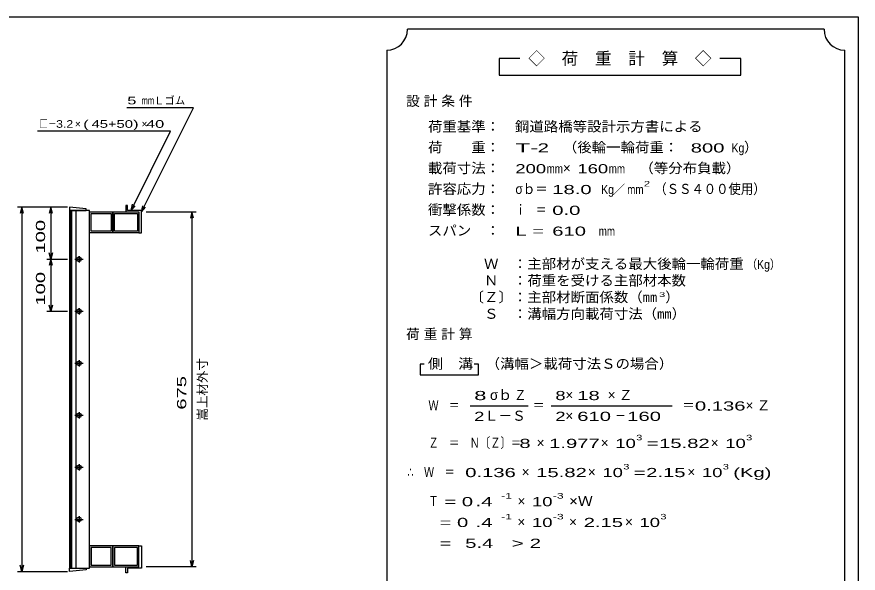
# Model space of a CAD drawing. Units: millimetres, scale not verified. Extents: x -1456 to 1385, y -1026 to 843.
# Drawn here: x -231 to 1385, y -227 to 843 of the extents above; entities that cross this region are included whole.
import ezdxf
from ezdxf.enums import TextEntityAlignment as Align

# ---------------------------------------------------------------- set-up
doc = ezdxf.new("R2010")
doc.units = ezdxf.units.MM
doc.header["$LTSCALE"] = 8
for name, color, linetype, lineweight in [('0_2', 150, 'Continuous', 25), ('16', 3, 'Continuous', 25), ('22', 2, 'Continuous', 25)]:
    doc.layers.add(name, color=color, linetype=linetype, lineweight=lineweight)
doc.styles.add('ベクトル', font='')
doc.styles.get('ベクトル').set_extended_font_data('ベクトル')

msp = doc.modelspace()

# ---------------------------------------------------------------- linework, layer by layer
at = {"layer": '0_2'}
for p, q in [((-1383.2, 842.8), (1384.8, 842.8)), ((1384.8, 842.8), (1384.8, -917.2))]:
    msp.add_line(p, q, dxfattribs=at)
at = {"layer": '16'}
for p, q in [((-97.8, 473.8), (-129.8, 476.8)), ((-129.8, 476.8), (-129.8, 470.8)), ((-129.8, 470.8), (-97.8, 470.8)), ((-129.8, 470.8), (-129.8, -217.2)), ((-91.8, 470.8), (-129.8, 470.8)), ((-128.3, 470.8), (-128.3, -217.2)), ((-125.3, -217.2), (-125.3, 470.8)), ((-117.8, 470.8), (-117.8, -217.2)), ((-97.8, 470.8), (-97.8, 473.8)), ((-91.8, -217.2), (-91.8, 470.8)), ((-18.8, 479.8), (-21.8, 479.8)), ((-21.8, 479.8), (-21.8, 467.8)), ((-18.8, 470.8), (-18.8, 479.8)), ((8.2, 470.8), (-18.8, 470.8)), ((8.2, 427.8), (8.2, 470.8)), ((-91.8, 467.8), (-46.8, 467.8)), ((-91.8, 427.8), (-91.8, 467.8)), ((-88.8, 464.8), (-49.8, 464.8)), ((-88.8, 430.8), (-88.8, 464.8)), ((-49.8, 464.8), (-49.8, 430.8)), ((-46.8, 467.8), (-46.8, 427.8)), ((-46.8, 467.8), (3.2, 467.8)), ((-46.8, 427.8), (-46.8, 467.8)), ((-43.8, 464.8), (0.2, 464.8)), ((-43.8, 430.8), (-43.8, 464.8)), ((-21.8, 467.8), (3.2, 467.8)), ((0.2, 464.8), (0.2, 430.8)), ((3.2, 467.8), (3.2, 427.8)), ((3.2, 467.8), (3.2, 427.8)), ((-46.8, 427.8), (-91.8, 427.8)), ((-49.8, 430.8), (-88.8, 430.8)), ((3.2, 427.8), (-46.8, 427.8)), ((0.2, 430.8), (-43.8, 430.8)), ((3.2, 427.8), (8.2, 427.8)), ((-119.8, 376.8), (-103.8, 376.8)), ((-109.8, 379.8), (-113.8, 379.8)), ((-113.8, 373.8), (-109.8, 373.8)), ((-111.8, 382.8), (-111.8, 370.8)), ((-119.8, 276.8), (-103.8, 276.8)), ((-109.8, 279.8), (-113.8, 279.8)), ((-111.8, 282.8), (-111.8, 270.8)), ((-113.8, 273.8), (-109.8, 273.8)), ((-109.8, 179.8), (-113.8, 179.8)), ((-111.8, 182.8), (-111.8, 170.8)), ((-119.8, 176.8), (-103.8, 176.8)), ((-113.8, 173.8), (-109.8, 173.8)), ((-111.8, 82.8), (-111.8, 70.8)), ((-119.8, 76.8), (-103.8, 76.8)), ((-109.8, 79.8), (-113.8, 79.8)), ((-113.8, 73.8), (-109.8, 73.8)), ((-119.8, -23.2), (-103.8, -23.2)), ((-109.8, -20.2), (-113.8, -20.2)), ((-113.8, -26.2), (-109.8, -26.2)), ((-111.8, -17.2), (-111.8, -29.2)), ((-119.8, -123.2), (-103.8, -123.2)), ((-109.8, -120.2), (-113.8, -120.2)), ((-113.8, -126.2), (-109.8, -126.2)), ((-111.8, -117.2), (-111.8, -129.2)), ((-46.8, -174.2), (-91.8, -174.2)), ((-91.8, -174.2), (-91.8, -214.2)), ((-49.8, -177.2), (-88.8, -177.2)), ((-88.8, -177.2), (-88.8, -211.2)), ((-49.8, -211.2), (-49.8, -177.2)), ((-46.8, -214.2), (-46.8, -174.2)), ((3.2, -174.2), (-46.8, -174.2)), ((-46.8, -174.2), (-46.8, -214.2)), ((0.2, -177.2), (-43.8, -177.2)), ((-43.8, -177.2), (-43.8, -211.2)), ((0.2, -211.2), (0.2, -177.2)), ((3.2, -214.2), (3.2, -174.2)), ((3.2, -174.2), (8.2, -174.2)), ((3.2, -214.2), (3.2, -174.2)), ((8.2, -174.2), (8.2, -217.2)), ((-129.8, -217.2), (-97.8, -217.2)), ((-129.8, -223.2), (-129.8, -217.2)), ((-129.8, -217.2), (-91.8, -217.2)), ((-97.8, -220.2), (-129.8, -223.2)), ((-97.8, -217.2), (-97.8, -220.2)), ((-91.8, -214.2), (-46.8, -214.2)), ((-88.8, -211.2), (-49.8, -211.2)), ((-46.8, -214.2), (3.2, -214.2)), ((-43.8, -211.2), (0.2, -211.2)), ((-21.8, -226.2), (-21.8, -214.2)), ((-21.8, -214.2), (3.2, -214.2)), ((-18.8, -226.2), (-21.8, -226.2)), ((8.2, -217.2), (-18.8, -217.2)), ((-18.8, -217.2), (-18.8, -226.2))]:
    msp.add_line(p, q, dxfattribs=at)
for centre, radius, start, end in [((-113.8, 376.8), 3, 90, 270), ((-111.8, 376.8), 4, 46.6, 133.4), ((-111.8, 376.8), 4, 226.6, 313.4), ((-109.8, 376.8), 3, 270, 90), ((-113.8, 276.8), 3, 90, 270), ((-111.8, 276.8), 4, 46.6, 133.4), ((-109.8, 276.8), 3, 270, 90), ((-111.8, 276.8), 4, 226.6, 313.4), ((-113.8, 176.8), 3, 90, 270), ((-111.8, 176.8), 4, 46.6, 133.4), ((-109.8, 176.8), 3, 270, 90), ((-111.8, 176.8), 4, 226.6, 313.4), ((-113.8, 76.8), 3, 90, 270), ((-111.8, 76.8), 4, 46.6, 133.4), ((-111.8, 76.8), 4, 226.6, 313.4), ((-109.8, 76.8), 3, 270, 90), ((-113.8, -23.2), 3, 90, 270), ((-111.8, -23.2), 4, 46.6, 133.4), ((-111.8, -23.2), 4, 226.6, 313.4), ((-109.8, -23.2), 3, 270, 90), ((-113.8, -123.2), 3, 90, 270), ((-111.8, -123.2), 4, 46.6, 133.4), ((-111.8, -123.2), 4, 226.6, 313.4), ((-109.8, -123.2), 3, 270, 90)]:
    msp.add_arc(centre, radius, start, end, dxfattribs=at)
at = {"layer": '22', "color": 4}
for p, q in [((1319.2, 818.8), (519.2, 818.8)), ((479.2, 778.8), (479.2, -461.2)), ((1359.2, -461.2), (1359.2, 778.8)), ((735.2, 762.8), (695.2, 762.8)), ((695.2, 762.8), (695.2, 730.8)), ((1159.2, 762.8), (1119.2, 762.8)), ((1159.2, 730.8), (1159.2, 762.8)), ((695.2, 730.8), (1159.2, 730.8)), ((108.2, 667.8), (-19.8, 667.8)), ((8.2, 467.8), (108.2, 667.8)), ((64.2, 622.8), (-191.8, 622.8)), ((-11.8, 470.8), (64.2, 622.8)), ((-133.8, 476.8), (-229.8, 476.8)), ((-221.8, 476.8), (-225, 464.8)), ((-218.6, 464.8), (-221.8, 476.8)), ((-221.8, 476.8), (-221.8, -223.2)), ((-133.8, 476.8), (-173.8, 476.8)), ((-165.8, 476.8), (-169, 464.8)), ((-162.6, 464.8), (-165.8, 476.8)), ((-165.8, 476.8), (-165.8, 376.8)), ((-11.8, 470.8), (-9.4, 482.48)), ((-11.8, 470.8), (-3.8, 479.6)), ((8.2, 467.8), (10.6, 479.48)), ((8.2, 467.8), (16.2, 476.6)), ((17.2, 467.8), (113.2, 467.8)), ((105.2, 467.8), (102, 455.8)), ((108.4, 455.8), (105.2, 467.8)), ((105.2, 467.8), (105.2, -214.2)), ((-165.8, 376.8), (-169, 388.8)), ((-162.6, 388.8), (-165.8, 376.8)), ((-173.8, 376.8), (-133.8, 376.8)), ((-165.8, 376.8), (-169, 364.8)), ((-162.6, 364.8), (-165.8, 376.8)), ((-165.8, 376.8), (-165.8, 276.8)), ((-173.8, 276.8), (-133.8, 276.8)), ((-165.8, 276.8), (-169, 288.8)), ((-162.6, 288.8), (-165.8, 276.8)), ((551.2, 174.8), (543.2, 174.8)), ((543.2, 174.8), (543.2, 154.8)), ((655.2, 174.8), (647.2, 174.8)), ((655.2, 154.8), (655.2, 174.8)), ((543.2, 154.8), (655.2, 154.8)), ((639.2, 94.8), (751.2, 94.8)), ((795.2, 94.8), (1027.2, 94.8)), ((105.2, -214.2), (102, -202.2)), ((108.4, -202.2), (105.2, -214.2)), ((-229.8, -223.2), (-133.8, -223.2)), ((-221.8, -223.2), (-225, -211.2)), ((-218.6, -211.2), (-221.8, -223.2)), ((113.2, -214.2), (17.2, -214.2))]:
    msp.add_line(p, q, dxfattribs=at)
for centre, start, end in [((479.2, 818.8), 270, 0), ((1359.2, 818.8), 180, 270)]:
    msp.add_arc(centre, 40, start, end, dxfattribs=at)

# ---------------------------------------------------------------- texts
at = {"layer": '22', "style": 'ベクトル'}
for s, height, p in [('◇\u3000荷\u3000重\u3000計\u3000算\u3000◇', 23.46, (751.2, 762.8)), ('Ｌゴム', 14.66, (32.2, 681.8)), ('×', 14.66, (-119.8, 636.8)), ('×', 14.66, (8.2, 636.8)), ('）', 19.35, (1165.6, 592)), ('×', 19.35, (817.6, 552)), ('／', 17.6, (913.2, 510.8)), ('）', 19.35, (1014.4, 304)), ('σｂ', 19.35, (677.6, 116)), ('×', 19.35, (822.4, 116)), ('Ｌ－Ｓ', 19.35, (667.2, 76)), ('×', 19.35, (822.4, 76)), ('×', 19.35, (767.2, 24)), ('×', 19.35, (890.4, 24)), ('×', 19.35, (1101.6, 24)), ('×', 19.35, (738.4, -32)), ('×', 19.35, (865.6, -32)), ('×', 19.35, (1056.8, -32)), ('×', 19.35, (730.4, -88)), ('×', 19.35, (730.4, -128)), ('×', 19.35, (829.6, -128)), ('×', 19.35, (936.8, -128))]:
    msp.add_text(s, height=height, dxfattribs=at).set_placement(p, align=Align.MIDDLE_LEFT)
for s, height, width, p in [(' 5 ', 14.66, 1.6, (-27.8, 681.8)), ('mm', 14.66, 0.75, (8.2, 681.8)), ('□－', 14.66, 0.8, (-187.8, 636.8)), ('3.2', 14.66, 1.2, (-155.8, 636.8)), ('(', 14.66, 1.6, (-103.8, 636.8)), ('45', 14.66, 1.45, (-87.8, 636.8)), ('+', 14.66, 1.35, (-55.8, 636.8)), ('50', 14.66, 1.45, (-39.8, 636.8)), (')', 14.66, 1.6, (-7.8, 636.8)), (' 40 ', 14.66, 1.6, (8.2, 636.8)), ('荷重基準：\u3000', 19.35, 1.05, (558.4, 632)), ('鋼道路橋等設計示方書による', 19.35, 1.05, (725.6, 632)), ('荷\u3000\u3000重：\u3000', 19.35, 1.05, (558.4, 592)), ('T-', 17.6, 2, (726.4, 590.8)), (' 2 ', 17.6, 1.65, (758.4, 590.8)), ('（後輪一輪荷重：', 19.35, 1.05, (817.6, 592)), ('  800', 17.6, 1.65, (1041.6, 590.8)), ('Kg', 17.6, 0.85, (1141.6, 590.8)), ('載荷寸法：\u3000', 19.35, 1.05, (558.4, 552)), ('200', 17.6, 1.5, (726.4, 550.8)), ('mm', 17.6, 0.8, (786.4, 550.8)), ('160', 17.6, 1.5, (845.6, 550.8)), ('mm', 17.6, 0.8, (905.6, 550.8)), ('\u3000（等分布負載）', 19.35, 1.05, (936.8, 552)), ('許容応力：\u3000', 19.35, 1.05, (558.4, 512)), ('σｂ＝', 19.35, 0.9, (726.4, 512)), (' 18.0', 17.6, 1.65, (786.4, 510.8)), ('Kg', 17.6, 0.85, (891.2, 510.8)), ('2', 10.56, 1.5, (973.2, 522)), ('（ＳＳ４００使用）', 19.35, 0.9, (993.2, 512)), ('mm', 17.6, 0.8, (941.2, 510.8)), ('衝撃係数：\u3000', 19.35, 1.05, (558.4, 472)), ('ｉ\u3000＝', 19.35, 0.75, (726.4, 472)), (' 0.0', 17.6, 1.65, (786.4, 470.8)), ('スパン\u3000：\u3000', 19.35, 1.05, (558.4, 432)), ('L =', 17.6, 1.65, (726.4, 430.8)), (' 610 ', 17.6, 1.65, (786.4, 430.8)), ('mm', 17.6, 0.8, (886.4, 430.8)), ('\u3000Ｗ\u3000：主部材が支える最大後輪一輪荷重', 19.35, 1.05, (638.4, 368)), ('（Kg）', 17.6, 0.85, (1170.4, 366.8)), ('\u3000Ｎ\u3000：荷重を受ける主部材本数', 19.35, 1.05, (638.4, 336)), ('〔Ｚ〕：主部材断面係数（㎜', 19.35, 1.05, (638.4, 304)), ('3', 8.798, 1.8, (1002.4, 308.8)), ('\u3000Ｓ\u3000：溝幅方向載荷寸法（㎜）', 19.35, 1.05, (638.4, 272)), ('側\u3000溝', 19.35, 1.1, (558.4, 176)), ('\u3000（溝幅＞載荷寸法Ｓの場合）', 19.35, 1.05, (641.6, 176)), ('8', 17.6, 1.8, (647.2, 114.8)), ('Ｚ', 19.35, 0.9, (724, 116)), ('8', 17.6, 1.5, (803.2, 114.8)), (' 18 ', 17.6, 1.65, (834.4, 114.8)), ('Ｗ\u3000＝', 19.35, 0.75, (559.2, 96)), ('＝', 19.35, 0.9, (759.2, 96)), ('＝', 19.35, 0.9, (1047.2, 96)), ('0.136', 17.6, 1.65, (1071.2, 94.8)), ('2', 17.6, 1.5, (647.2, 74.8)), ('2', 17.6, 1.5, (803.2, 74.8)), (' 610 ', 17.6, 1.65, (834.4, 74.8)), (' 160 ', 17.6, 1.65, (930.4, 74.8)), ('－', 19.35, 0.75, (918.4, 76)), ('Ｚ\u3000＝\u3000Ｎ〔Ｚ〕＝', 19.35, 0.75, (559.2, 24)), ('3', 10.56, 1.5, (958.4, 34)), ('3', 10.56, 1.5, (1169.6, 34)), (' 8 ', 17.6, 1.65, (723.2, 22.8)), ('1.977', 17.6, 1.65, (791.2, 22.8)), ('10', 17.6, 1.5, (918.4, 22.8)), ('=', 17.6, 1.7, (978.4, 22.8)), ('15.82', 17.6, 1.65, (1002.4, 22.8)), ('10', 17.6, 1.5, (1129.6, 22.8)), ('∴\u3000Ｗ\u3000＝', 19.35, 0.75, (519.2, -32)), (' 0.136', 17.6, 1.65, (619.2, -33.2)), ('15.82', 17.6, 1.65, (766.4, -33.2)), ('10', 17.6, 1.5, (893.6, -33.2)), ('3', 10.56, 1.5, (933.6, -22)), ('=', 17.6, 1.7, (953.6, -33.2)), ('2.15', 17.6, 1.65, (977.6, -33.2)), ('10', 17.6, 1.5, (1084.8, -33.2)), ('3', 10.56, 1.5, (1124.8, -22)), ('(Kg)', 17.6, 1.65, (1144.8, -33.2)), ('Ｔ', 19.35, 0.75, (559.2, -88)), (' = 0', 17.6, 1.65, (579.2, -89.2)), (' .4 ', 17.6, 1.65, (639.2, -89.2)), ('-1', 10.56, 1.65, (699.2, -78)), ('10', 17.6, 1.5, (758.4, -89.2)), ('-3', 10.56, 1.65, (798.4, -78)), ('×Ｗ', 19.35, 1.1, (829.6, -88)), ('-1', 10.56, 1.65, (699.2, -118)), ('-3', 10.56, 1.65, (798.4, -118)), ('3', 10.56, 1.5, (1004.8, -118)), ('  = 0', 17.6, 1.65, (559.2, -129.2)), (' .4 ', 17.6, 1.65, (639.2, -129.2)), ('10', 17.6, 1.5, (758.4, -129.2)), ('2.15', 17.6, 1.65, (857.6, -129.2)), ('10', 17.6, 1.5, (964.8, -129.2)), (' 5.4', 17.6, 1.65, (619.2, -169.2)), (' 2 ', 17.6, 1.65, (743.2, -169.2)), ('  =', 17.6, 1.65, (559.2, -169.2)), ('>', 17.6, 1.7, (719.2, -169.2))]:
    msp.add_text(s, height=height, dxfattribs=dict(at, width=width)).set_placement(p, align=Align.MIDDLE_LEFT)
at = {"layer": '22', "style": 'ベクトル', "width": 1.65}
for s, p in [(' 100 ', (-185.8, 376.8)), (' 100 ', (-185.8, 276.8)), (' 675 ', (85.2, 76.8))]:
    msp.add_text(s, height=17.6, rotation=90, dxfattribs=at).set_placement(p, align=Align.MIDDLE_LEFT)
at = {"layer": '22', "style": 'ベクトル'}
msp.add_text('嵩上材外寸', height=17.6, rotation=90, dxfattribs=at).set_placement((125.2, 66.8), align=Align.MIDDLE_LEFT)
at = {"layer": '22', "char_height": 19.35, "attachment_point": 4, "style": 'ベクトル'}
for s, insert in [('\\T1.28;設計条件', (516.4, 680)), ('\\T1.28;荷重計算', (516.4, 232)), ('\\T1.42;×Ｚ', (903.6, 116)), ('\\T1.42;×Ｚ', (1168.4, 96))]:
    msp.add_mtext(s, dxfattribs=dict(at, insert=insert))

doc.saveas('drawing.dxf')
